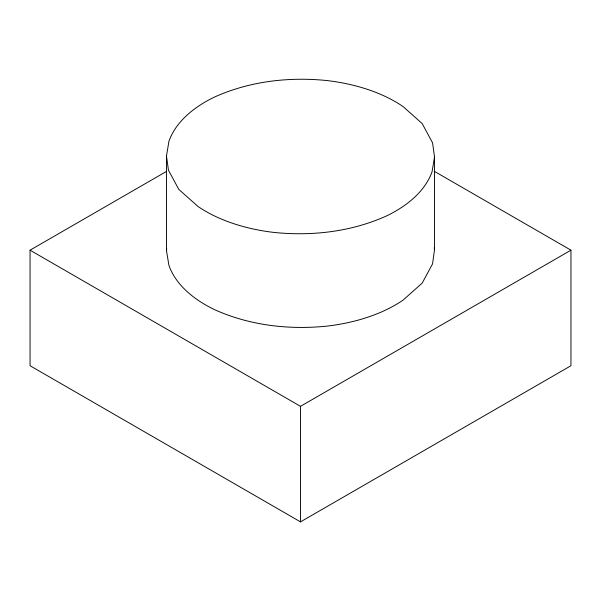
<?xml version="1.0" encoding="UTF-8"?>
<svg xmlns="http://www.w3.org/2000/svg" width="601" height="601" viewBox="0 0 601 601"><rect width="100%" height="100%" fill="white"/><g stroke="black" fill="none" stroke-linecap="round" stroke-linejoin="round"><path stroke-width="0.9" d="M166.485 250.692L166.485 155.982L168.911 141.385A134.166 77.461 0 0 1 213.941 97.309C249.099 81.293 288.435 76.688 326.681 80.526A134.166 77.461 0 0 1 403.016 106.52L422.187 123.573L432.555 142.813L434.515 157.011L434.515 249.67L432.555 263.869L422.187 283.101L403.016 300.162A134.166 77.461 0 0 1 326.681 326.155C288.435 329.994 249.099 325.389 213.941 309.372A134.166 77.461 0 0 1 168.911 265.296L166.485 250.692L166.732 248.919M434.515 157.011L432.089 171.608A134.166 77.461 0 0 1 387.059 215.684C351.901 231.701 312.565 236.306 274.319 232.467A134.166 77.461 0 0 1 197.992 206.474L178.813 189.42L168.445 170.181L166.485 155.982M434.508 171.413L570.95 250.181L570.95 365.731L300.5 521.871L30.05 365.731L30.05 250.181L166.492 171.413M30.05 250.181L300.5 406.329L570.95 250.181M434.207 247.845L434.515 249.67M300.5 406.329L300.5 521.871"/></g></svg>
